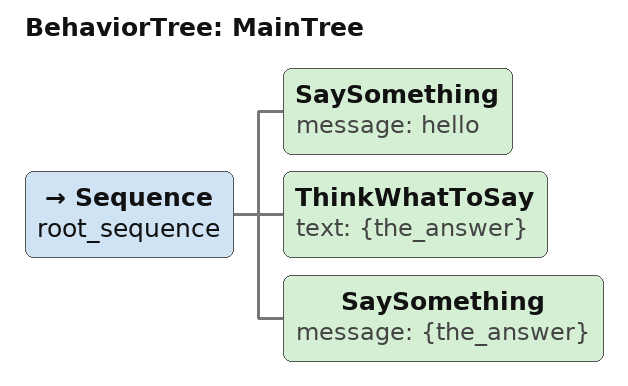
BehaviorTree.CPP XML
<root main_tree_to_execute = "MainTree" >
    <BehaviorTree ID="MainTree">
       <Sequence name="root_sequence">
           <SaySomething     message="hello" />
           <ThinkWhatToSay   text="{the_answer}"/>
           <SaySomething     message="{the_answer}" />
       </Sequence>
    </BehaviorTree>
</root>
